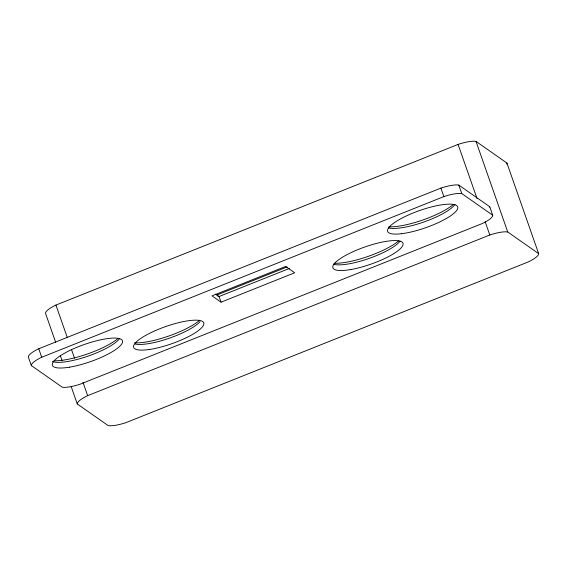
<?xml version="1.0" encoding="UTF-8"?>
<svg xmlns="http://www.w3.org/2000/svg" width="567" height="567" viewBox="0 0 567 567"><rect width="100%" height="100%" fill="white"/><g stroke="black" fill="none" stroke-linecap="round" stroke-linejoin="round"><path stroke-width="0.85" d="M55.722 342.461L45.537 313.374A20.887 5.124 -19.3 0 1 55.927 305.074L458.079 144.415A20.887 5.124 -19.3 0 1 476.011 141.403L506.926 163.041L538.65 253.626A20.887 5.124 -19.3 0 1 528.26 261.926L126.108 422.585A20.887 5.124 -19.3 0 1 108.177 425.597L77.261 403.959L71.151 386.51M38.74 348.769L440.892 188.109A20.887 5.124 -19.3 0 1 458.823 185.09L489.739 206.735L492.716 215.226A20.887 5.124 -19.3 0 1 482.326 223.518L80.174 384.178A20.887 5.124 -19.3 0 1 62.242 387.197L31.327 365.559L28.35 357.068A20.887 5.124 -19.3 0 1 38.74 348.769L41.717 357.26A20.887 5.124 -19.3 0 0 31.327 365.559M41.717 357.26L443.862 196.6A20.887 5.124 -19.3 0 1 461.793 193.581L492.716 215.226M216.821 295.038L287.122 266.951M289.432 268.425L219.075 296.534L217.537 295.946M221.052 302.197L294.691 272.777L285.64 266.447L212.008 295.861L221.052 302.197L219.075 296.534L215.595 294.096M77.261 403.959A20.887 5.124 -19.3 0 1 87.651 395.66L489.803 235A20.887 5.124 -19.3 0 1 507.734 231.981L538.65 253.626M476.011 141.403L507.734 231.981M458.079 144.415L476.996 198.436M485.146 221.704L489.803 235M458.823 185.09L461.793 193.581M440.892 188.109L443.862 196.6M55.927 305.074L67.282 337.485M71.648 349.952L74.553 358.266M82.995 382.364L87.651 395.66M60.378 355.757L62.129 360.747M489.739 206.735A20.887 5.124 -19.3 0 1 489.704 207.238M453.437 204.439A40.222 9.866 -19.3 0 1 388.891 226.828M398.707 240.862A40.222 9.866 -19.3 0 1 334.395 263.258M117.645 338.832A40.222 9.866 -19.3 0 1 54.035 360.761M199.712 320.249A40.222 9.866 -19.3 0 1 134.627 342.829M454.961 204.403A37.124 9.107 -19.3 0 1 423.811 222.016A37.124 9.107 -19.3 0 1 388.331 227.806M400.047 241.103A37.124 9.107 -19.3 0 1 368.281 258.715A37.124 9.107 -19.3 0 1 333.297 264.123M200.052 321.645A37.124 9.107 -19.3 0 1 169.129 338.279A37.124 9.107 -19.3 0 1 135.222 344.049M119.261 338.988A37.124 9.107 -19.3 0 1 86.687 356.593A37.124 9.107 -19.3 0 1 52.412 361.47M506.926 163.041A20.887 5.124 -19.3 0 1 506.692 164.111M69.33 367.203A37.124 9.107 -19.3 0 0 122.6 341.724A37.124 9.107 -19.3 0 0 70.379 350.208A37.124 9.107 -19.3 0 0 69.33 367.203M149.256 349.506A37.124 9.107 -19.3 0 0 203.794 324.267A37.124 9.107 -19.3 0 0 153.033 331.652A37.124 9.107 -19.3 0 0 149.256 349.506M350.782 269.545A37.124 9.107 -19.3 0 0 403.094 243.923A37.124 9.107 -19.3 0 0 349.917 253.173A37.124 9.107 -19.3 0 0 350.782 269.545M401.549 233.71A37.124 9.107 -19.3 0 0 457.576 208.869A37.124 9.107 -19.3 0 0 408.864 214.787A37.124 9.107 -19.3 0 0 401.549 233.71"/></g></svg>
